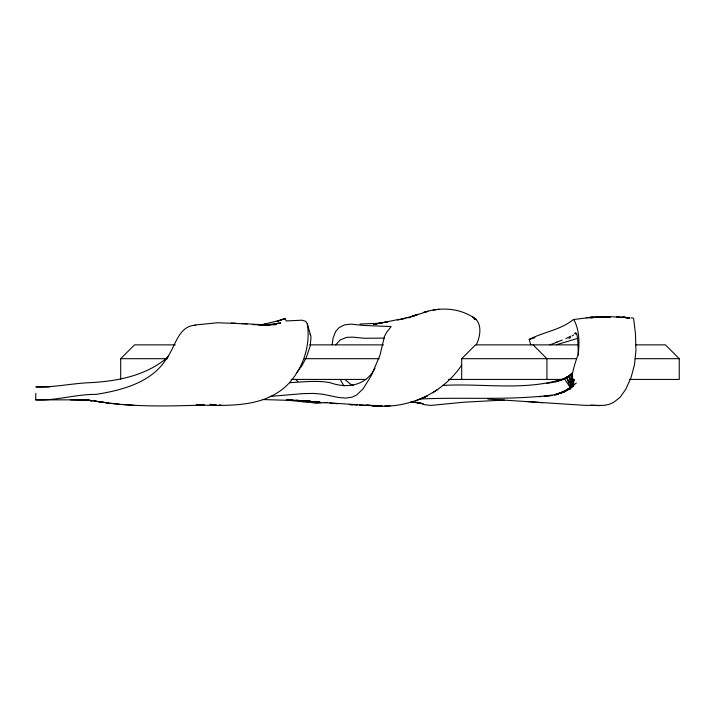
<?xml version="1.0" encoding="UTF-8"?>
<svg xmlns="http://www.w3.org/2000/svg" width="715" height="715" viewBox="0 0 715 715"><rect width="100%" height="100%" fill="white"/><g stroke="black" fill="none" stroke-linecap="round" stroke-linejoin="round"><path stroke-width="1.07" d="M82.314 399.846L35.75 399.846L35.795 393.366M442.514 385.448C482.974 383.034 525.176 391.454 564.305 378.53L570.579 388.039C571.196 375.929 574.038 365.723 578.176 354.265C579.561 342.807 579.508 329.704 573.734 319.516L573.323 319.56C560.792 329.928 543.445 331.983 529.207 339.419L530.762 344.871M578.408 355.096C577.872 354.291 578.81 328.516 574.529 333.476M332.171 344.684L333.047 338.15L335.648 331.483L339.035 327.649L344.478 324.878L350.994 324.11L362.988 325.414L391.177 326.549L386.529 332.457L384.5 336.345L379.951 355.23L371.353 375.536L363.059 388.889L356.526 395.1L352.093 397.156L345.756 398.121L338.329 397.433L322.456 394.188L313.885 393.42L302.865 393.634L270.127 396.405M569.721 389.371L571.446 385.903L572.474 378.61L571.482 380.925L568.693 375.956L572.349 372.783M569.247 389.675L572.492 383.741L573.394 379.12L571.419 383.758L572.474 378.61M571.482 380.925L572.688 375.983M572.259 381.265L571.321 385.045L566.53 377.35L564.305 378.53L570.57 375.035L566.53 377.35L570.579 388.039L573.394 379.12M571.151 386.189L574.288 379.576L569.739 388.987M573.099 383.723L573.752 381.756L571.446 385.903L573.001 381.533M572.286 373.418L571.643 375.33L570.731 374.329L571.356 379.826M284.543 319.051L285.008 318.488L286.241 320.946L301.989 320.195L305.716 321.312L307.316 323.85L311.034 337.051L310.203 345.926L306.377 357.312L301.855 365.794L296.296 373.203M476.181 344.871C480.56 336.702 482.795 321.893 472.615 317.076L476.288 319.435M571.946 383.767L571.321 385.045L568.693 375.956M571.83 385.635L573.752 381.756M335.728 344.907L340.126 340.027L346.507 337.391L352.477 337.131L364.489 338.275L384.214 338.124M375.018 368.279C365.74 386.037 347.07 388.745 329.758 382.605C316.441 380.264 302.901 381.971 289.512 382.704M461.684 365.133C442.254 394.144 407.103 409.498 372.595 405.682L382.033 405.888L372.595 405.682M120.692 379.424L120.692 358.689L134.518 344.871L175.273 344.871M461.684 379.424L461.684 358.689L475.511 344.871L578.667 344.871M567.406 389.952L570.919 388.388L557.405 394.171L567.406 389.952L573.743 385.957L560.98 393.125L564.421 391.784L573.144 385.215L567.406 389.952L560.962 393.027M168.588 356.454C146.62 376.144 115.499 381.631 86.908 382.82C69.856 383.821 53.026 387.53 35.839 386.887L49.764 386.887M573.144 385.215L564.421 391.784L567.656 390.068M576.317 383.034L570.4 387.843L560.98 393.125M432.691 392.83L437.777 389.478M566.45 377.833L571.187 375.062M566.53 377.35L571.383 374.597M570.829 336.122L565.824 338.606M567.236 389.881L560.658 392.964L553.768 394.966L564.224 391.659L557.217 394.028M415.236 401.106L427.168 396.164L421.233 398.613M417.98 314.251L412.859 316.218L427.901 311.311L423.28 312.553C440.503 306.699 460.961 307.879 475.725 319.194L474.295 319.283M280.95 320.061L284.883 318.47L277.223 321.267L280.95 320.061L264.282 324.127M549.898 344.898L556.985 342.172M559.514 380.854L564.493 378.968M417.408 314.493L410.106 317.04L414.906 315.458M555.376 381.756L565.502 378.387M529.207 339.419L534.972 337.686M556.556 344.702L577.738 338.338M411.161 316.611L413.091 316.057M555.001 395.029L556.869 394.617M407.085 317.675L409.507 317.147L403.037 318.559M399.015 319.373L379.316 323.314L388.576 321.536L385.966 322.018M546.76 383.499L558.522 381.229M403.037 318.801L401.187 319.185L403.054 319.024M550.818 395.413L544.061 396.405L552.212 395.52M552.945 395.002C509.017 400.57 464.536 396.968 420.375 398.988M275.999 323.779L274.676 324.02L278.081 323.332L273.774 324.19L280.745 322.939L271.137 324.378L262.074 324.851M382.087 322.751L373.543 324.092L378.199 323.484L375.482 323.85M625.652 317.835L629.54 317.791L609.931 316.638L593.012 317.147M405.164 318.336L397.424 319.82L400.105 319.56M573.734 319.516L592.074 317.21M194.855 325.039L217.566 322.751L247.14 323.922M404.324 318.577L405.789 318.345M269.349 324.842L272.889 324.315M439.216 309.255L433.102 310.113M259.894 324.825L265.077 324.118L265.077 324.798L263.236 325.003M408.667 317.8L410.339 317.585M266.06 324.941L269.01 324.583L265.998 324.923M373.543 324.092L377.878 323.636M259.929 324.932L261.395 324.976M588.776 317.826L593.53 317.362M257.883 324.976L259.768 324.78M591.099 317.719L593.298 317.514M586.184 317.737L592.583 317.156M590.912 317.853L594.138 317.585M374.186 323.931L376.626 323.725M266.177 324.762L271.137 324.378M195.722 325.271C178.312 325.495 175.416 346.82 166.908 357.92C152.438 382.4 122.194 390.256 95.899 394.403C75.611 394.171 56.119 400.936 35.75 399.846M593.504 317.183L588.776 317.496M327.577 402.42L316.245 403.314L308.719 402.071M487.871 399.077L585.245 405.36L604.166 405.387L608.742 404.458L613.39 402.545L620.084 397.308L625.714 389.407L631.032 377.609L634.455 364.847L635.948 350.699L635.483 334.048L633.669 318.854L632.829 317.907L630.925 317.952M381.828 323.153L359.967 324.02M594.576 317.12L597.91 316.986M597.713 317.111L610.413 316.647M539.021 396.709L541.505 396.575M384.84 405.914L390.453 405.682M241.509 323.546L263.245 324.762L275.776 324.61L252.744 324.664M504.352 400.043L464.214 402.188L430.841 405.432L424.469 404.681L420.402 402.858M601.869 317.103L610.512 317.094M309.667 344.871L383.472 344.871M635.805 344.871L665.433 344.871L679.25 358.689L679.25 379.424L629.629 379.424M120.692 358.689L167.498 358.689M304.563 358.689L379.227 358.689M461.684 358.689L576.335 358.689M635.143 358.689L679.25 358.689M291.193 379.424L365.857 379.424M448.314 379.424L563.465 379.424M262.691 399.542L289.173 400.364L308.728 402.42M263.245 324.762L269.886 324.842M307.316 323.85C310.945 346.319 302.302 370.638 285.911 386.323C261.529 408.31 226.414 405.405 196.053 405.101L204.311 404.994C167.507 406.308 130.353 407.264 93.924 400.909L108.519 403.001L102.093 402.161M70.365 399.828L91.145 400.534L82.171 399.801L91.627 400.632L83.128 399.774L92.012 400.722L83.968 399.739L101.101 402.018M323.868 402.581L374.142 405.763L365.061 405.28M599.662 405.682L590.93 405.155M319.069 401.705L314.815 401.499M313.974 401.49L319.176 401.714M231.329 322.983L235.914 323.207M359.457 405.173L364.427 405.423M310.587 401.267L307.414 401.097L310.444 401.267M219.139 405.003L220.944 405.101M293.186 400.105L286.393 399.685L306.431 401.124M310.319 401.249L295.733 400.266M352.567 404.753L349.215 404.529L357.375 405.083M123.373 404.583L134.232 405.325M303.151 400.811L298.334 400.463L300.988 400.677M216.43 404.851L209.897 404.332M616.401 316.825L628.503 317.675M526.41 401.481L542.605 402.742M329.999 403.09L337.668 403.716M296.743 400.329L320.856 402.331M629.03 317.728L622.685 317.192L629.54 317.791L623.614 317.281L624.418 317.371M109.922 403.224L119.387 404.234M299.683 401.195L303.41 401.624M411.17 401.884L420.188 403.287M423.298 403.948L416.067 402.393L419.16 403.117M353.46 385.591L350.216 383.946L345.068 379.647M295.527 379.325L297.914 381.533M533.104 344.871L546.93 358.689L546.93 379.424M343.995 385.993L340.644 380.166M310.06 334.245L310.641 335.38M562.178 340.036A262.101 8.75 -15.8 0 1 556.029 342.431M570.722 337.453A256.998 11.503 -13.6 0 1 569.015 338.418M573.627 334.942A433.88 22.755 -11.2 0 1 572.375 335.827M575.441 333.297A453.274 23.926 -11.1 0 1 576.013 334.468M573.779 383.741L570.204 387.673L573.779 383.741M601.351 316.745L606.838 316.647L601.351 316.745M380.612 405.95L367.054 405.199L380.612 405.95M413.35 401.973L411.25 401.785L413.35 401.973"/></g></svg>
